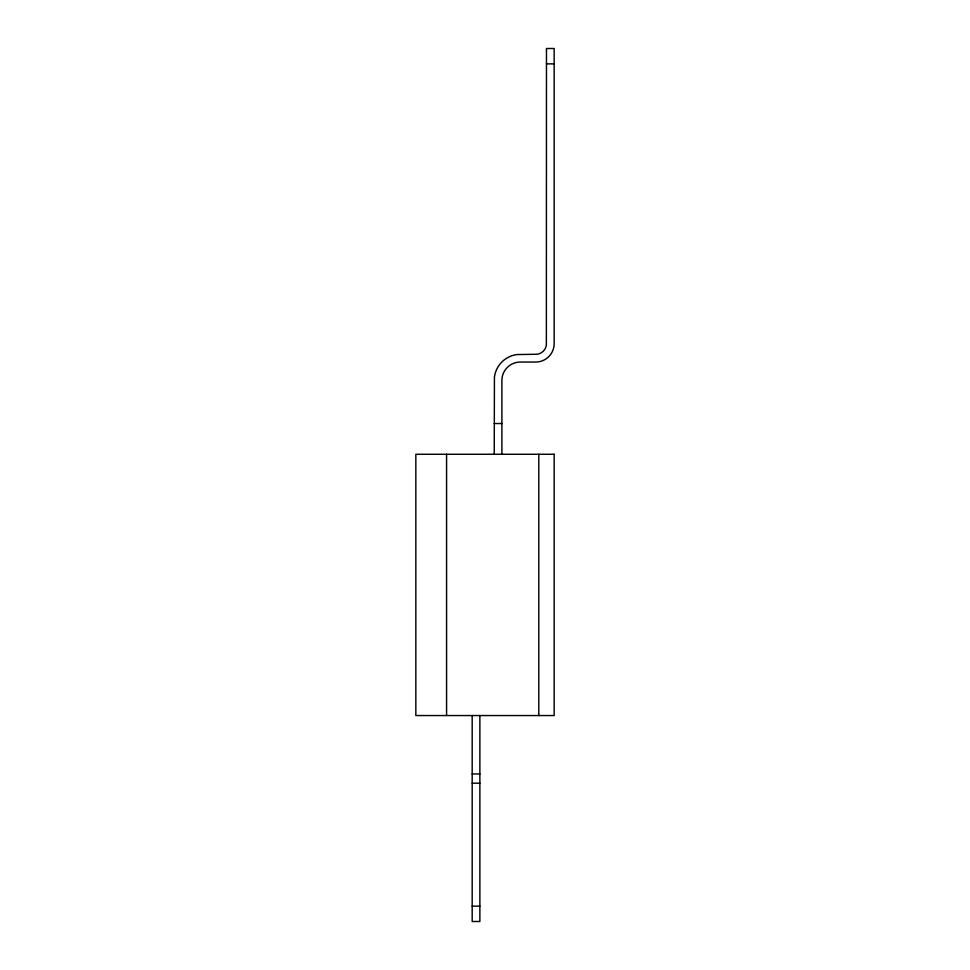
<?xml version="1.0" encoding="UTF-8"?>
<svg xmlns="http://www.w3.org/2000/svg" width="970" height="970" viewBox="0 0 970 970"><rect width="100%" height="100%" fill="white"/><g stroke="black" fill="none" stroke-linecap="round" stroke-linejoin="round"><path stroke-width="1.45" d="M546.474 63.874L554.161 63.874M494.227 423.526L501.902 423.526M472.184 773.951L479.871 773.951M472.184 783.178L479.871 783.178M472.184 906.125L479.871 906.125M538.799 454.263L538.799 715.545M501.902 454.263L501.902 380.482A18.442 18.442 0 0 1 520.344 362.04L535.719 362.04A18.442 18.442 0 0 0 554.161 343.598L554.161 48.5L546.474 48.5L546.365 345.005A10.743 10.743 0 0 1 537.125 354.244L516.937 354.559A26.141 26.141 0 0 0 494.433 377.075L494.227 454.263M479.871 715.545L479.871 921.5L472.184 921.5L472.184 715.545M446.576 454.263L446.576 715.545M554.161 454.263L415.839 454.263L415.839 715.545L554.161 715.545L554.161 454.263"/></g></svg>
